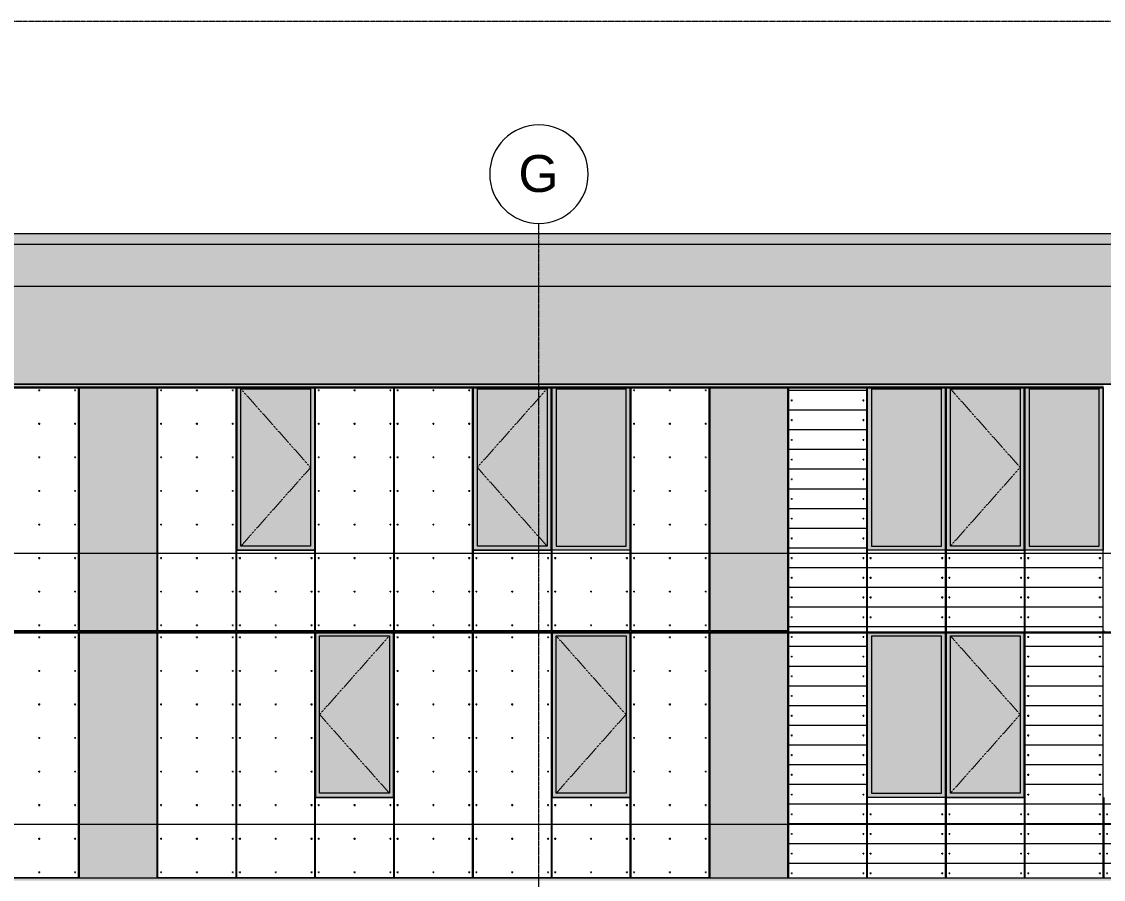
# Model space of a CAD drawing. Header units: inches. Extents: x -4178 to 1394, y -264 to 630.
# Drawn here: x -829 to -302, y 109 to 527 of the extents above; entities that cross this region are included whole.
import ezdxf

# ---------------------------------------------------------------- set-up
doc = ezdxf.new("R2010")
doc.units = ezdxf.units.IN
doc.header["$MEASUREMENT"] = 0
for name, pattern in [('Aligning Line 1_8_', [0.25, 0.125, -0.125]), ('Dash', [0.25, 0.125, -0.125]), ('Grid Line 1_2_', [0.875, 0.5, -0.125, 0.125, -0.125])]:
    doc.linetypes.add(name, pattern=pattern)
for name, color, linetype, lineweight in [('0-4', 50, 'Continuous', 5), ('A-CLNG-1', 13, 'Continuous', 5), ('A-FLOR-LEVL-1', 51, 'Grid Line 1_2_', 9), ('A-GLAZ-1', 151, 'Continuous', 9), ('A-GLAZ-HDLN', 1, 'Dash', 13), ('A-WALL-2', 113, 'Continuous', 9), ('A-WALL-PATT-1', 111, 'Continuous', 9), ('G-ANNO-SYMB', 111, 'Aligning Line 1_8_', 9), ('G-ANNO-SYMB-1', 147, 'Aligning Line 1_8_', 9), ('S-GRID-1', 1, 'Grid Line 1_2_', 9), ('S-GRID-IDEN', 1, 'Continuous', 9)]:
    doc.layers.add(name, color=color, linetype=linetype, lineweight=lineweight)
doc.styles.add('Arial_1', font='arial.ttf', dxfattribs={"height": 18})

# ---------------------------------------------------------------- blocks, each defined once
blk = doc.blocks.new('CTR - 1st Phase - Common Walls_rvt-2-BUILDING ELEVATION - SOUTH')
at = {"layer": 'A-FLOR-LEVL-1'}
for p, q in [((9659.78, 398), (12376.81, 398)), ((9659.78, 268), (12376.81, 268)), ((9659.78, 136), (12376.81, 136))]:
    blk.add_line(p, q, dxfattribs=at)
at = {"layer": 'G-ANNO-SYMB-1'}
for p in [(12280.06, 526.95), (12280.04, 526.95)]:
    blk.add_line(p, (9756.48, 526.95), dxfattribs=at)
blk = doc.blocks.new('CTR - 1st Phase -Stairs _ Elevators_rvt-2-BUILDING ELEVATION - SOUTH')
at = {"layer": 'A-FLOR-LEVL-1'}
for p, q in [((9659.78, 398), (12376.81, 398)), ((9659.78, 268), (12376.81, 268)), ((9659.78, 136), (12376.81, 136))]:
    blk.add_line(p, q, dxfattribs=at)
at = {"layer": 'G-ANNO-SYMB-1'}
blk.add_line((12280.06, 526.95), (9756.48, 526.95), dxfattribs=at)
blk = doc.blocks.new('Basic Wall _ EXT - FIBER CEMENT - LARGE - ___-2505167-BUILDING ELEVATION - SOUTH')
at = {"layer": 'A-WALL-2'}
blk.add_hatch(color=256, dxfattribs=at).paths.add_polyline_path([(10394.4, 229.15), (10851.71, 229.15), (10851.71, 229.73), (9979.87, 229.73), (9979.87, 229.15), (10387.38, 229.15)], flags=0)
for p, q in [((9979.87, 229.73), (10851.71, 229.73)), ((9979.87, 229.15), (10851.71, 229.15))]:
    blk.add_line(p, q, dxfattribs=at)
blk = doc.blocks.new('Basic Wall _ EXT - FIBER CEMENT - LARGE - ___-2162460-BUILDING ELEVATION - SOUTH')
at = {"layer": 'A-WALL-2'}
for points in [[(10475.58, 349.02), (10742.19, 349.02), (10742.19, 350.12), (10851.67, 350.12), (10851.67, 350.35), (9979.91, 350.35), (9979.91, 350.12), (10089.39, 350.12), (10089.39, 349.02), (10471.2, 349.02)], [(10471.2, 348.68), (10742.19, 348.68), (10742.19, 349.02), (10089.39, 349.02), (10089.39, 348.68), (10466.24, 348.68)], [(10089.39, 348.55), (10742.19, 348.59), (10742.19, 348.68), (10089.39, 348.64), (10089.39, 348.56)]]:
    blk.add_hatch(color=256, dxfattribs=at).paths.add_polyline_path(points, flags=0)
for p, q in [((9979.91, 350.35), (10851.67, 350.35)), ((10089.39, 349.02), (10742.19, 349.02)), ((10089.39, 348.51), (10742.19, 348.51))]:
    blk.add_line(p, q, dxfattribs=at)
blk = doc.blocks.new('Basic Wall _ EXT - FIBER CEMENT - SMALL - ___-2145934-BUILDING ELEVATION - SOUTH')
at = {"layer": 'A-WALL-2'}
blk.add_hatch(color=256, dxfattribs=at).paths.add_polyline_path([(10421.88, 418.54), (10857.95, 418.54), (10857.95, 423.66), (9973.63, 423.66), (9973.63, 418.54), (10416.95, 418.54)], flags=0)
for p, q in [((9973.63, 423.66), (10857.95, 423.66)), ((9973.63, 418.54), (10857.95, 418.54))]:
    blk.add_line(p, q, dxfattribs=at)
blk = doc.blocks.new('_THE_ WINDOW _ DOOR - Window - 2nd Floor-2480464-BUILDING ELEVATION - SOUTH')
at = {"layer": 'A-GLAZ-1'}
h = blk.add_hatch(color=256, dxfattribs=at)
h.paths.add_polyline_path([(12009.58, 149), (12047.6, 149), (12047.6, 229.15), (12009.58, 229.15), (12009.58, 154.49)], flags=0)
h.paths.add_polyline_path([(12023.76, 151), (12011.58, 151), (12011.58, 227.75), (12045.6, 227.75), (12045.6, 151), (12033.62, 151)], flags=0)
blk.add_hatch(color=256, dxfattribs=at).paths.add_polyline_path([(12043.48, 151), (12045.6, 151), (12045.6, 227.75), (12011.58, 227.75), (12011.58, 151), (12033.62, 151)], flags=0)
for p, q in [((12009.58, 229.15), (12009.58, 149)), ((12011.58, 151), (12011.58, 227.75)), ((12011.58, 227.75), (12045.6, 227.75)), ((12045.6, 227.75), (12045.6, 151)), ((12047.6, 149), (12047.6, 229.15)), ((12009.58, 149), (12047.6, 149)), ((12045.6, 151), (12011.58, 151))]:
    blk.add_line(p, q, dxfattribs=at)
at = {"layer": 'A-GLAZ-HDLN'}
for p, q in [((12045.6, 189.37), (12011.58, 227.75)), ((12011.58, 151), (12045.6, 189.37))]:
    blk.add_line(p, q, dxfattribs=at)
blk = doc.blocks.new('_THE_ WINDOW _ DOOR - Window - 2nd Floor-2480470-BUILDING ELEVATION - SOUTH')
at = {"layer": 'A-GLAZ-1'}
h = blk.add_hatch(color=256, dxfattribs=at)
h.paths.add_polyline_path([(11397.18, 149), (11433.2, 149), (11433.2, 229.15), (11395.18, 229.15), (11395.18, 149)], flags=0)
h.paths.add_polyline_path([(11431.2, 151), (11397.18, 151), (11397.18, 227.75), (11431.2, 227.75), (11431.2, 154.49)], flags=0)
blk.add_hatch(color=256, dxfattribs=at).paths.add_polyline_path([(11397.18, 151), (11431.2, 151), (11431.2, 227.75), (11397.18, 227.75), (11397.18, 154.49)], flags=0)
for p, q in [((11395.18, 229.15), (11395.18, 149)), ((11397.18, 227.75), (11431.2, 227.75)), ((11397.18, 151), (11397.18, 227.75)), ((11431.2, 227.75), (11431.2, 151)), ((11433.2, 149), (11433.2, 229.15)), ((11395.18, 149), (11433.2, 149)), ((11431.2, 151), (11397.18, 151))]:
    blk.add_line(p, q, dxfattribs=at)
at = {"layer": 'A-GLAZ-HDLN'}
for p, q in [((11397.18, 189.37), (11431.2, 227.75)), ((11431.2, 151), (11397.18, 189.37))]:
    blk.add_line(p, q, dxfattribs=at)
blk = doc.blocks.new('Perforated Panel at Magic-Pak - hvac panel - 2nd floor-2505073-BUILDING ELEVATION - SOUTH')
at = {"layer": 'A-GLAZ-1'}
h = blk.add_hatch(dxfattribs=at)
h.set_pattern_fill('FP_41', color=256, style=0, pattern_type=2)
h.set_pattern_definition([(180, (10262.189, 169.75), (-1, 1), [0.5, -1.5]), (90, (10261.939, 169.5), (1, 1), [0.5, -1.5])])
h.paths.add_polyline_path([(10243.18, 109.75), (10281.2, 109.75), (10281.2, 229.15), (10243.18, 229.15), (10243.18, 149)], flags=0)
for p, q in [((10243.18, 229.15), (10243.18, 109.75)), ((10281.2, 109.75), (10281.2, 229.15)), ((10243.18, 109.75), (10281.2, 109.75))]:
    blk.add_line(p, q, dxfattribs=at)
blk = doc.blocks.new('Perforated Panel at Magic-Pak - hvac panel - 3rd floor-2505075-BUILDING ELEVATION - SOUTH')
at = {"layer": 'A-GLAZ-1'}
h = blk.add_hatch(dxfattribs=at)
h.set_pattern_fill('FP_42', color=256, style=0, pattern_type=2)
h.set_pattern_definition([(0, (10262.189, 290.125), (1, 1), [0.5, -1.5]), (90, (10262.439, 289.875), (-1, 1), [0.5, -1.5])])
h.paths.add_polyline_path([(10281.2, 230.12), (10281.2, 348.51), (10243.18, 348.51), (10243.18, 230.12)], flags=0)
for p, q in [((10243.18, 348.52), (10243.18, 230.12)), ((10281.2, 230.12), (10281.2, 348.53)), ((10243.18, 230.12), (10281.2, 230.12))]:
    blk.add_line(p, q, dxfattribs=at)
blk = doc.blocks.new('_THE_ WINDOW _ DOOR - Window - 3rd Floor-2480463-BUILDING ELEVATION - SOUTH')
at = {"layer": 'A-GLAZ-1'}
h = blk.add_hatch(color=256, dxfattribs=at)
h.paths.add_polyline_path([(10319.98, 269.37), (10358, 269.37), (10358, 348.51), (10319.98, 348.51), (10319.98, 274.82)], flags=0)
h.paths.add_polyline_path([(10347.95, 271.37), (10321.98, 271.37), (10321.98, 348.12), (10356, 348.12), (10356, 271.37)], flags=0)
blk.add_hatch(color=256, dxfattribs=at).paths.add_polyline_path([(10321.98, 271.37), (10356, 271.37), (10356, 348.12), (10321.98, 348.12), (10321.98, 274.82)], flags=0)
for p, q in [((10319.98, 348.53), (10319.98, 269.37)), ((10321.98, 271.37), (10321.98, 348.12)), ((10321.98, 348.12), (10356, 348.12)), ((10356, 348.12), (10356, 271.37)), ((10358, 269.37), (10358, 348.53)), ((10319.98, 269.37), (10358, 269.37)), ((10356, 271.37), (10321.98, 271.37))]:
    blk.add_line(p, q, dxfattribs=at)
at = {"layer": 'A-GLAZ-HDLN'}
for p, q in [((10356, 309.75), (10321.98, 348.12)), ((10321.98, 271.37), (10356, 309.75))]:
    blk.add_line(p, q, dxfattribs=at)
blk = doc.blocks.new('_THE_ WINDOW _ DOOR - Window - 3rd Floor - Fixed-2480472-BUILDING ELEVATION - SOUTH')
at = {"layer": 'A-GLAZ-1'}
h = blk.add_hatch(color=256, dxfattribs=at)
h.paths.add_polyline_path([(10665.2, 269.37), (10665.2, 348.51), (10627.18, 348.51), (10627.18, 269.37), (10663.39, 269.37)], flags=0)
h.paths.add_polyline_path([(10663.2, 271.37), (10629.18, 271.37), (10629.18, 348.12), (10663.2, 348.12), (10663.2, 297.75)], flags=0)
blk.add_hatch(color=256, dxfattribs=at).paths.add_polyline_path([(10629.18, 271.37), (10663.2, 271.37), (10663.2, 348.12), (10629.18, 348.12), (10629.18, 297.75)], flags=0)
for p, q in [((10627.18, 269.37), (10627.18, 348.52)), ((10629.18, 348.12), (10663.2, 348.12)), ((10629.18, 348.12), (10629.18, 271.37)), ((10663.2, 271.37), (10663.2, 348.12)), ((10665.2, 348.52), (10665.2, 269.37)), ((10665.2, 269.37), (10627.18, 269.37)), ((10629.18, 271.37), (10663.2, 271.37))]:
    blk.add_line(p, q, dxfattribs=at)
blk = doc.blocks.new('Perforated Panel at Magic-Pak - hvac panel - 3rd floor-2505074-BUILDING ELEVATION - SOUTH')
at = {"layer": 'A-GLAZ-1'}
h = blk.add_hatch(dxfattribs=at)
h.set_pattern_fill('FP_43', color=256, style=0, pattern_type=2)
h.set_pattern_definition([(180, (10569.389, 290.125), (-1, 1), [0.5, -1.5]), (90, (10569.139, 289.875), (1, 1), [0.5, -1.5])])
h.paths.add_polyline_path([(10550.38, 230.12), (10588.4, 230.12), (10588.4, 348.51), (10550.38, 348.51), (10550.38, 232.37)], flags=0)
for p, q in [((10550.38, 348.53), (10550.38, 230.12)), ((10588.4, 230.12), (10588.4, 348.52)), ((10550.38, 230.12), (10588.4, 230.12))]:
    blk.add_line(p, q, dxfattribs=at)
blk = doc.blocks.new('_THE_ WINDOW _ DOOR - Window - 3rd Floor-2480465-BUILDING ELEVATION - SOUTH')
at = {"layer": 'A-GLAZ-1'}
h = blk.add_hatch(color=256, dxfattribs=at)
h.paths.add_polyline_path([(10435.18, 269.37), (10473.2, 269.37), (10473.2, 348.51), (10435.18, 348.51), (10435.18, 274.82)], flags=0)
h.paths.add_polyline_path([(10437.18, 271.37), (10437.18, 348.12), (10471.2, 348.12), (10471.2, 271.37), (10466.24, 271.37)], flags=0)
blk.add_hatch(color=256, dxfattribs=at).paths.add_polyline_path([(10466.24, 271.37), (10471.2, 271.37), (10471.2, 348.12), (10437.18, 348.12), (10437.18, 271.37)], flags=0)
for p, q in [((10435.18, 348.53), (10435.18, 269.37)), ((10437.18, 348.12), (10471.2, 348.12)), ((10437.18, 271.37), (10437.18, 348.12)), ((10471.2, 348.12), (10471.2, 271.37)), ((10473.2, 269.37), (10473.2, 348.53)), ((10435.18, 269.37), (10473.2, 269.37)), ((10471.2, 271.37), (10437.18, 271.37))]:
    blk.add_line(p, q, dxfattribs=at)
at = {"layer": 'A-GLAZ-HDLN'}
for p, q in [((10437.18, 309.75), (10471.2, 348.12)), ((10471.2, 271.37), (10437.18, 309.75))]:
    blk.add_line(p, q, dxfattribs=at)
blk = doc.blocks.new('_THE_ WINDOW _ DOOR - Window - 2nd Floor - Fixed-2480469-BUILDING ELEVATION - SOUTH')
at = {"layer": 'A-GLAZ-1'}
h = blk.add_hatch(color=256, dxfattribs=at)
h.paths.add_polyline_path([(12047.98, 149), (12086, 149), (12086, 229.15), (12047.98, 229.15), (12047.98, 154.49)], flags=0)
h.paths.add_polyline_path([(12063.19, 151), (12049.98, 151), (12049.98, 227.75), (12084, 227.75), (12084, 151), (12082.91, 151)], flags=0)
blk.add_hatch(color=256, dxfattribs=at).paths.add_polyline_path([(12049.98, 151), (12084, 151), (12084, 227.75), (12049.98, 227.75), (12049.98, 154.49)], flags=0)
for p, q in [((12047.98, 149), (12047.98, 229.15)), ((12049.98, 227.75), (12049.98, 151)), ((12049.98, 227.75), (12084, 227.75)), ((12084, 151), (12084, 227.75)), ((12086, 229.15), (12086, 149)), ((12086, 149), (12047.98, 149)), ((12049.98, 151), (12084, 151))]:
    blk.add_line(p, q, dxfattribs=at)
blk = doc.blocks.new('_THE_ WINDOW _ DOOR - Window - 3rd Floor - Fixed-V54-BUILDING ELEVATION - SOUTH')
at = {"layer": 'A-GLAZ-1'}
h = blk.add_hatch(color=256, dxfattribs=at)
h.paths.add_polyline_path([(11609.74, 269.37), (11625.2, 269.37), (11625.2, 348.51), (11587.18, 348.51), (11587.18, 269.37), (11589.18, 269.37)], flags=0)
h.paths.add_polyline_path([(11609.74, 271.37), (11589.18, 271.37), (11589.18, 348.12), (11623.2, 348.12), (11623.2, 271.37)], flags=0)
blk.add_hatch(color=256, dxfattribs=at).paths.add_polyline_path([(11609.74, 271.37), (11623.2, 271.37), (11623.2, 348.12), (11589.18, 348.12), (11589.18, 271.37)], flags=0)
for p, q in [((11587.18, 269.37), (11587.18, 348.53)), ((11589.18, 348.12), (11589.18, 271.37)), ((11589.18, 348.12), (11623.2, 348.12)), ((11623.2, 271.37), (11623.2, 348.12)), ((11625.2, 348.53), (11625.2, 269.37)), ((11625.2, 269.37), (11587.18, 269.37)), ((11589.18, 271.37), (11623.2, 271.37))]:
    blk.add_line(p, q, dxfattribs=at)
blk = doc.blocks.new('_THE_ WINDOW _ DOOR - Window - 3rd Floor-V58-BUILDING ELEVATION - SOUTH')
at = {"layer": 'A-GLAZ-1'}
h = blk.add_hatch(color=256, dxfattribs=at)
h.paths.add_polyline_path([(10665.58, 269.37), (10703.6, 269.37), (10703.6, 348.51), (10665.58, 348.51), (10665.58, 274.82)], flags=0)
h.paths.add_polyline_path([(10701.6, 271.37), (10667.58, 271.37), (10667.58, 348.12), (10701.6, 348.12), (10701.6, 274.82)], flags=0)
blk.add_hatch(color=256, dxfattribs=at).paths.add_polyline_path([(10667.58, 271.37), (10701.6, 271.37), (10701.6, 348.12), (10667.58, 348.12), (10667.58, 274.82)], flags=0)
for p, q in [((10665.58, 348.52), (10665.58, 269.37)), ((10667.58, 271.37), (10667.58, 348.12)), ((10667.58, 348.12), (10701.6, 348.12)), ((10701.6, 348.12), (10701.6, 271.37)), ((10703.6, 269.37), (10703.6, 348.52)), ((10665.58, 269.37), (10703.6, 269.37)), ((10701.6, 271.37), (10667.58, 271.37))]:
    blk.add_line(p, q, dxfattribs=at)
at = {"layer": 'A-GLAZ-HDLN'}
for p, q in [((10701.6, 309.75), (10667.58, 348.12)), ((10667.58, 271.37), (10701.6, 309.75))]:
    blk.add_line(p, q, dxfattribs=at)
blk = doc.blocks.new('Grid - Grid Head - Circle-50561-BUILDING ELEVATION - SOUTH')
at = {"layer": 'S-GRID-IDEN'}
for start, end in [(0, 180), (180, 360)]:
    blk.add_arc((11847.19, 475.86), 24, start, end, dxfattribs=at)

msp = doc.modelspace()

# ---------------------------------------------------------------- hatches: boundary and pattern name
at = {"layer": 'A-CLNG-1'}
msp.add_hatch(color=256, dxfattribs=at).paths.add_polyline_path([(-195.6878, 108.375), (-193.089, 108.375), (-193.089, 109.75), (-1063.789, 109.75), (-1063.789, 108.375), (-223.1103, 108.375)], flags=0)
at = {"layer": 'A-WALL-PATT-1'}
h = msp.add_hatch(dxfattribs=at)
h.set_pattern_fill('FP_37', color=256, style=0, pattern_type=2)
h.set_pattern_definition([(0, (-185.285, 140.604), (-38.4, 76.8), [0.392, -38.007]), (0, (-185.285, 140.996), (-38.4, 76.8), [0.392, -38.007]), (0, (-185.285, 150.204), (-38.4, 76.8), [0.392, -38.007]), (0, (-185.285, 150.596), (-38.4, 76.8), [0.392, -38.007]), (0, (-185.285, 159.804), (-38.4, 76.8), [0.392, -38.007]), (0, (-185.285, 160.196), (-38.4, 76.8), [0.392, -38.007]), (0, (-185.285, 169.404), (-38.4, 76.8), [0.392, -38.007]), (0, (-185.285, 169.796), (-38.4, 76.8), [0.392, -38.007]), (0, (-185.285, 179.004), (-38.4, 76.8), [0.392, -38.007]), (0, (-185.285, 179.396), (-38.4, 76.8), [0.392, -38.007]), (0, (-185.285, 188.604), (-38.4, 76.8), [0.392, -38.007]), (0, (-185.285, 188.996), (-38.4, 76.8), [0.392, -38.007]), (0, (-185.285, 198.204), (-38.4, 76.8), [0.392, -38.007]), (0, (-185.285, 198.596), (-38.4, 76.8), [0.392, -38.007]), (0, (-185.285, 207.804), (-38.4, 76.8), [0.392, -38.007]), (0, (-185.285, 208.196), (-38.4, 76.8), [0.392, -38.007]), (0, (-150.385, 140.604), (-38.4, 76.8), [0.392, -38.007]), (0, (-150.385, 140.996), (-38.4, 76.8), [0.392, -38.007]), (0, (-150.385, 150.204), (-38.4, 76.8), [0.392, -38.007]), (0, (-150.385, 150.596), (-38.4, 76.8), [0.392, -38.007]), (0, (-150.385, 159.804), (-38.4, 76.8), [0.392, -38.007]), (0, (-150.385, 160.196), (-38.4, 76.8), [0.392, -38.007]), (0, (-150.385, 169.404), (-38.4, 76.8), [0.392, -38.007]), (0, (-150.385, 169.796), (-38.4, 76.8), [0.392, -38.007]), (0, (-150.385, 179.004), (-38.4, 76.8), [0.392, -38.007]), (0, (-150.385, 179.396), (-38.4, 76.8), [0.392, -38.007]), (0, (-150.385, 188.604), (-38.4, 76.8), [0.392, -38.007]), (0, (-150.385, 188.996), (-38.4, 76.8), [0.392, -38.007]), (0, (-150.385, 198.204), (-38.4, 76.8), [0.392, -38.007]), (0, (-150.385, 198.596), (-38.4, 76.8), [0.392, -38.007]), (0, (-150.385, 207.804), (-38.4, 76.8), [0.392, -38.007]), (0, (-150.385, 208.196), (-38.4, 76.8), [0.392, -38.007]), (90, (-187.026, 136), (-38.4, 2e-15), [76.8, 0, 0, 0]), (90, (-186.65, 136), (-38.4, 2e-15), [76.8, 0, 0, 0]), (90, (-185.285, 140.604), (-38.4, 2e-15), [0.392, -76.407]), (90, (-185.285, 150.204), (-38.4, 2e-15), [0.392, -76.407]), (90, (-185.285, 159.804), (-38.4, 2e-15), [0.392, -76.407]), (90, (-185.285, 169.404), (-38.4, 2e-15), [0.392, -76.407]), (90, (-185.285, 179.004), (-38.4, 2e-15), [0.392, -76.407]), (90, (-185.285, 188.604), (-38.4, 2e-15), [0.392, -76.407]), (90, (-185.285, 198.204), (-38.4, 2e-15), [0.392, -76.407]), (90, (-185.285, 207.804), (-38.4, 2e-15), [0.392, -76.407]), (90, (-184.892, 140.604), (-38.4, 2e-15), [0.392, -76.407]), (90, (-184.892, 150.204), (-38.4, 2e-15), [0.392, -76.407]), (90, (-184.892, 159.804), (-38.4, 2e-15), [0.392, -76.407]), (90, (-184.892, 169.404), (-38.4, 2e-15), [0.392, -76.407]), (90, (-184.892, 179.004), (-38.4, 2e-15), [0.392, -76.407]), (90, (-184.892, 188.604), (-38.4, 2e-15), [0.392, -76.407]), (90, (-184.892, 198.204), (-38.4, 2e-15), [0.392, -76.407]), (90, (-184.892, 207.804), (-38.4, 2e-15), [0.392, -76.407]), (90, (-150.385, 140.604), (-38.4, 2e-15), [0.392, -76.407]), (90, (-150.385, 150.204), (-38.4, 2e-15), [0.392, -76.407]), (90, (-150.385, 159.804), (-38.4, 2e-15), [0.392, -76.407]), (90, (-150.385, 169.404), (-38.4, 2e-15), [0.392, -76.407]), (90, (-150.385, 179.004), (-38.4, 2e-15), [0.392, -76.407]), (90, (-150.385, 188.604), (-38.4, 2e-15), [0.392, -76.407]), (90, (-150.385, 198.204), (-38.4, 2e-15), [0.392, -76.407]), (90, (-150.385, 207.804), (-38.4, 2e-15), [0.392, -76.407]), (90, (-149.992, 140.604), (-38.4, 2e-15), [0.392, -76.407]), (90, (-149.992, 150.204), (-38.4, 2e-15), [0.392, -76.407]), (90, (-149.992, 159.804), (-38.4, 2e-15), [0.392, -76.407]), (90, (-149.992, 169.404), (-38.4, 2e-15), [0.392, -76.407]), (90, (-149.992, 179.004), (-38.4, 2e-15), [0.392, -76.407]), (90, (-149.992, 188.604), (-38.4, 2e-15), [0.392, -76.407]), (90, (-149.992, 198.204), (-38.4, 2e-15), [0.392, -76.407]), (90, (-149.992, 207.804), (-38.4, 2e-15), [0.392, -76.407]), (180, (-148.63, 136), (-38.4, 76.8), [38.025, -0.375]), (180, (-148.63, 145.6), (-38.4, 76.8), [38.025, -0.375]), (180, (-148.63, 155.2), (-38.4, 76.8), [38.025, -0.375]), (180, (-148.63, 164.8), (-38.4, 76.8), [38.025, -0.375]), (180, (-148.63, 174.4), (-38.4, 76.8), [38.025, -0.375]), (180, (-148.63, 184), (-38.4, 76.8), [38.025, -0.375]), (180, (-148.63, 193.6), (-38.4, 76.8), [38.025, -0.375]), (180, (-148.63, 203.2), (-38.4, 76.8), [38.025, -0.375])])
h.paths.add_polyline_path([(-1055.164, 350.5), (-192.839, 350.5), (-192.839, 418.5388), (-1055.164, 418.5388), (-1055.164, 355.049)], flags=0)
h = msp.add_hatch(dxfattribs=at)
h.set_pattern_fill('FP_35', color=256, style=0, pattern_type=2)
h.set_pattern_definition([(0, (-185.29, 112.3), (-38.4, 120.375), [0.392, -38.007]), (0, (-185.29, 112.7), (-38.4, 120.375), [0.392, -38.007]), (0, (-185.29, 128.66), (-38.4, 120.375), [0.392, -38.007]), (0, (-185.29, 129.05), (-38.4, 120.375), [0.392, -38.007]), (0, (-185.29, 145.02), (-38.4, 120.375), [0.392, -38.007]), (0, (-185.29, 145.41), (-38.4, 120.375), [0.392, -38.007]), (0, (-185.29, 161.38), (-38.4, 120.375), [0.392, -38.007]), (0, (-185.29, 161.77), (-38.4, 120.375), [0.392, -38.007]), (0, (-185.29, 177.73), (-38.4, 120.375), [0.392, -38.007]), (0, (-185.29, 178.12), (-38.4, 120.375), [0.392, -38.007]), (0, (-185.29, 194.09), (-38.4, 120.375), [0.392, -38.007]), (0, (-185.29, 194.48), (-38.4, 120.375), [0.392, -38.007]), (0, (-185.29, 210.45), (-38.4, 120.375), [0.392, -38.007]), (0, (-185.29, 210.84), (-38.4, 120.375), [0.392, -38.007]), (0, (-185.29, 226.8), (-38.4, 120.375), [0.392, -38.007]), (0, (-185.29, 227.2), (-38.4, 120.375), [0.392, -38.007]), (0, (-167.84, 112.3), (-38.4, 120.375), [0.392, -38.007]), (0, (-167.84, 112.7), (-38.4, 120.375), [0.392, -38.007]), (0, (-167.84, 128.66), (-38.4, 120.375), [0.392, -38.007]), (0, (-167.84, 129.05), (-38.4, 120.375), [0.392, -38.007]), (0, (-167.84, 145.02), (-38.4, 120.375), [0.392, -38.007]), (0, (-167.84, 145.41), (-38.4, 120.375), [0.392, -38.007]), (0, (-167.84, 161.38), (-38.4, 120.375), [0.392, -38.007]), (0, (-167.84, 161.77), (-38.4, 120.375), [0.392, -38.007]), (0, (-167.84, 177.73), (-38.4, 120.375), [0.392, -38.007]), (0, (-167.84, 178.12), (-38.4, 120.375), [0.392, -38.007]), (0, (-167.84, 194.09), (-38.4, 120.375), [0.392, -38.007]), (0, (-167.84, 194.48), (-38.4, 120.375), [0.392, -38.007]), (0, (-167.84, 210.45), (-38.4, 120.375), [0.392, -38.007]), (0, (-167.84, 210.84), (-38.4, 120.375), [0.392, -38.007]), (0, (-167.84, 226.8), (-38.4, 120.375), [0.392, -38.007]), (0, (-167.84, 227.2), (-38.4, 120.375), [0.392, -38.007]), (0, (-150.39, 112.3), (-38.4, 120.375), [0.392, -38.007]), (0, (-150.39, 112.7), (-38.4, 120.375), [0.392, -38.007]), (0, (-150.39, 128.66), (-38.4, 120.375), [0.392, -38.007]), (0, (-150.39, 129.05), (-38.4, 120.375), [0.392, -38.007]), (0, (-150.39, 145.02), (-38.4, 120.375), [0.392, -38.007]), (0, (-150.39, 145.41), (-38.4, 120.375), [0.392, -38.007]), (0, (-150.39, 161.38), (-38.4, 120.375), [0.392, -38.007]), (0, (-150.39, 161.77), (-38.4, 120.375), [0.392, -38.007]), (0, (-150.39, 177.73), (-38.4, 120.375), [0.392, -38.007]), (0, (-150.39, 178.12), (-38.4, 120.375), [0.392, -38.007]), (0, (-150.39, 194.09), (-38.4, 120.375), [0.392, -38.007]), (0, (-150.39, 194.48), (-38.4, 120.375), [0.392, -38.007]), (0, (-150.39, 210.45), (-38.4, 120.375), [0.392, -38.007]), (0, (-150.39, 210.84), (-38.4, 120.375), [0.392, -38.007]), (0, (-150.39, 226.8), (-38.4, 120.375), [0.392, -38.007]), (0, (-150.39, 227.2), (-38.4, 120.375), [0.392, -38.007]), (90, (-187.026, 109.75), (-38.4, 2e-15), [120, -0.375]), (90, (-186.65, 109.75), (-38.4, 2e-15), [120, -0.375]), (90, (-185.285, 112.304), (-38.4, 2e-15), [0.392, -119.982]), (90, (-185.285, 128.66), (-38.4, 2e-15), [0.392, -119.982]), (90, (-185.285, 145.018), (-38.4, 2e-15), [0.392, -119.982]), (90, (-185.285, 161.375), (-38.4, 2e-15), [0.392, -119.982]), (90, (-185.285, 177.732), (-38.4, 2e-15), [0.392, -119.982]), (90, (-185.285, 194.09), (-38.4, 2e-15), [0.392, -119.982]), (90, (-185.285, 210.447), (-38.4, 2e-15), [0.392, -119.982]), (90, (-185.285, 226.804), (-38.4, 2e-15), [0.392, -119.982]), (90, (-184.892, 112.304), (-38.4, 2e-15), [0.392, -119.982]), (90, (-184.892, 128.66), (-38.4, 2e-15), [0.392, -119.982]), (90, (-184.892, 145.018), (-38.4, 2e-15), [0.392, -119.982]), (90, (-184.892, 161.375), (-38.4, 2e-15), [0.392, -119.982]), (90, (-184.892, 177.732), (-38.4, 2e-15), [0.392, -119.982]), (90, (-184.892, 194.09), (-38.4, 2e-15), [0.392, -119.982]), (90, (-184.892, 210.447), (-38.4, 2e-15), [0.392, -119.982]), (90, (-184.892, 226.804), (-38.4, 2e-15), [0.392, -119.982]), (90, (-167.835, 112.304), (-38.4, 2e-15), [0.392, -119.982]), (90, (-167.835, 128.66), (-38.4, 2e-15), [0.392, -119.982]), (90, (-167.835, 145.018), (-38.4, 2e-15), [0.392, -119.982]), (90, (-167.835, 161.375), (-38.4, 2e-15), [0.392, -119.982]), (90, (-167.835, 177.732), (-38.4, 2e-15), [0.392, -119.982]), (90, (-167.835, 194.09), (-38.4, 2e-15), [0.392, -119.982]), (90, (-167.835, 210.447), (-38.4, 2e-15), [0.392, -119.982]), (90, (-167.835, 226.804), (-38.4, 2e-15), [0.392, -119.982]), (90, (-167.442, 112.304), (-38.4, 2e-15), [0.392, -119.982]), (90, (-167.442, 128.66), (-38.4, 2e-15), [0.392, -119.982]), (90, (-167.442, 145.018), (-38.4, 2e-15), [0.392, -119.982]), (90, (-167.442, 161.375), (-38.4, 2e-15), [0.392, -119.982]), (90, (-167.442, 177.732), (-38.4, 2e-15), [0.392, -119.982]), (90, (-167.442, 194.09), (-38.4, 2e-15), [0.392, -119.982]), (90, (-167.442, 210.447), (-38.4, 2e-15), [0.392, -119.982]), (90, (-167.442, 226.804), (-38.4, 2e-15), [0.392, -119.982]), (90, (-150.385, 112.304), (-38.4, 2e-15), [0.392, -119.982]), (90, (-150.385, 128.66), (-38.4, 2e-15), [0.392, -119.982]), (90, (-150.385, 145.018), (-38.4, 2e-15), [0.392, -119.982]), (90, (-150.385, 161.375), (-38.4, 2e-15), [0.392, -119.982]), (90, (-150.385, 177.732), (-38.4, 2e-15), [0.392, -119.982]), (90, (-150.385, 194.09), (-38.4, 2e-15), [0.392, -119.982]), (90, (-150.385, 210.447), (-38.4, 2e-15), [0.392, -119.982]), (90, (-150.385, 226.804), (-38.4, 2e-15), [0.392, -119.982]), (90, (-149.992, 112.304), (-38.4, 2e-15), [0.392, -119.982]), (90, (-149.992, 128.66), (-38.4, 2e-15), [0.392, -119.982]), (90, (-149.992, 145.018), (-38.4, 2e-15), [0.392, -119.982]), (90, (-149.992, 161.375), (-38.4, 2e-15), [0.392, -119.982]), (90, (-149.992, 177.732), (-38.4, 2e-15), [0.392, -119.982]), (90, (-149.992, 194.09), (-38.4, 2e-15), [0.392, -119.982]), (90, (-149.992, 210.447), (-38.4, 2e-15), [0.392, -119.982]), (90, (-149.992, 226.804), (-38.4, 2e-15), [0.392, -119.982]), (180, (-148.63, 109.38), (-38.4, 120.375), [38.025, -0.375]), (180, (-148.63, 109.75), (-38.4, 120.375), [38.025, -0.375])])
h.paths.add_polyline_path([(-1055.164, 109.75), (-801.0508, 109.75), (-801.0508, 229.1487), (-839.8265, 229.1487), (-839.8265, 149), (-877.8515, 149), (-877.8515, 229.1487), (-955.0265, 229.1487), (-955.0265, 149), (-993.0515, 149), (-993.0515, 229.1487), (-993.4265, 229.1487), (-993.4265, 149), (-1031.4515, 149), (-1031.4515, 229.1487), (-1055.164, 229.1487), (-1055.164, 114.3759)], flags=0)
h.paths.add_polyline_path([(-499.1265, 109.75), (-493.8508, 109.75), (-493.8508, 229.1487), (-532.6265, 229.1487), (-532.6265, 149), (-570.6515, 149), (-570.6515, 229.1487), (-647.8265, 229.1487), (-647.8265, 149), (-685.8515, 149), (-685.8515, 229.1487), (-763.0273, 229.1487), (-763.0273, 109.75), (-577.9882, 109.75)], flags=0)
h.paths.add_polyline_path([(-455.4515, 109.75), (-455.4515, 229.1487), (-455.8273, 229.1487), (-455.8273, 109.75)], flags=0)
h.paths.add_polyline_path([(-878.7078, 229.7542), (-455.4515, 229.7542), (-455.4578, 348.5081), (-455.8273, 348.5081), (-455.8285, 230.125), (-493.8508, 230.125), (-493.8508, 348.5081), (-532.6265, 348.5081), (-532.6265, 269.375), (-570.6515, 269.375), (-570.6515, 348.5081), (-571.0265, 348.5081), (-571.0265, 269.375), (-609.0515, 269.375), (-609.0515, 348.5081), (-686.2265, 348.5081), (-686.2265, 269.375), (-724.2515, 269.375), (-724.2515, 348.5081), (-763.0273, 348.5081), (-763.0273, 230.125), (-801.0508, 230.125), (-801.0508, 348.5081), (-839.8265, 348.5081), (-839.8265, 269.375), (-877.8515, 269.375), (-877.8515, 348.5081), (-916.6265, 348.5081), (-916.6265, 269.375), (-954.6515, 269.375), (-954.6515, 348.5081), (-954.839, 348.5081), (-954.839, 230.125), (-1055.164, 230.125), (-1055.1617, 229.7542), (-893.4352, 229.7542)], flags=0)
h.paths.add_polyline_path([(-529.8159, 350.3792), (-455.4515, 350.3792), (-455.4515, 350.5), (-1055.164, 350.5), (-1055.164, 350.3792), (-532.6265, 350.3792)], flags=0)
h = msp.add_hatch(dxfattribs=at)
h.set_pattern_fill('FP_36', color=256, style=0, pattern_type=2)
h.set_pattern_definition([(0, (-262.085, 140.604), (-38.4, 76.8), [0.392, -38.007]), (0, (-262.085, 140.996), (-38.4, 76.8), [0.392, -38.007]), (0, (-262.085, 150.204), (-38.4, 76.8), [0.392, -38.007]), (0, (-262.085, 150.596), (-38.4, 76.8), [0.392, -38.007]), (0, (-262.085, 159.804), (-38.4, 76.8), [0.392, -38.007]), (0, (-262.085, 160.196), (-38.4, 76.8), [0.392, -38.007]), (0, (-262.085, 169.404), (-38.4, 76.8), [0.392, -38.007]), (0, (-262.085, 169.796), (-38.4, 76.8), [0.392, -38.007]), (0, (-262.085, 179.004), (-38.4, 76.8), [0.392, -38.007]), (0, (-262.085, 179.396), (-38.4, 76.8), [0.392, -38.007]), (0, (-262.085, 188.604), (-38.4, 76.8), [0.392, -38.007]), (0, (-262.085, 188.996), (-38.4, 76.8), [0.392, -38.007]), (0, (-262.085, 198.204), (-38.4, 76.8), [0.392, -38.007]), (0, (-262.085, 198.596), (-38.4, 76.8), [0.392, -38.007]), (0, (-262.085, 207.804), (-38.4, 76.8), [0.392, -38.007]), (0, (-262.085, 208.196), (-38.4, 76.8), [0.392, -38.007]), (0, (-227.185, 140.604), (-38.4, 76.8), [0.392, -38.007]), (0, (-227.185, 140.996), (-38.4, 76.8), [0.392, -38.007]), (0, (-227.185, 150.204), (-38.4, 76.8), [0.392, -38.007]), (0, (-227.185, 150.596), (-38.4, 76.8), [0.392, -38.007]), (0, (-227.185, 159.804), (-38.4, 76.8), [0.392, -38.007]), (0, (-227.185, 160.196), (-38.4, 76.8), [0.392, -38.007]), (0, (-227.185, 169.404), (-38.4, 76.8), [0.392, -38.007]), (0, (-227.185, 169.796), (-38.4, 76.8), [0.392, -38.007]), (0, (-227.185, 179.004), (-38.4, 76.8), [0.392, -38.007]), (0, (-227.185, 179.396), (-38.4, 76.8), [0.392, -38.007]), (0, (-227.185, 188.604), (-38.4, 76.8), [0.392, -38.007]), (0, (-227.185, 188.996), (-38.4, 76.8), [0.392, -38.007]), (0, (-227.185, 198.204), (-38.4, 76.8), [0.392, -38.007]), (0, (-227.185, 198.596), (-38.4, 76.8), [0.392, -38.007]), (0, (-227.185, 207.804), (-38.4, 76.8), [0.392, -38.007]), (0, (-227.185, 208.196), (-38.4, 76.8), [0.392, -38.007]), (90, (-263.826, 136), (-38.4, 2e-15), [76.8, 0, 0, 0]), (90, (-263.45, 136), (-38.4, 2e-15), [76.8, 0, 0, 0]), (90, (-262.085, 140.604), (-38.4, 2e-15), [0.392, -76.407]), (90, (-262.085, 150.204), (-38.4, 2e-15), [0.392, -76.407]), (90, (-262.085, 159.804), (-38.4, 2e-15), [0.392, -76.407]), (90, (-262.085, 169.404), (-38.4, 2e-15), [0.392, -76.407]), (90, (-262.085, 179.004), (-38.4, 2e-15), [0.392, -76.407]), (90, (-262.085, 188.604), (-38.4, 2e-15), [0.393, -76.408]), (90, (-262.085, 198.204), (-38.4, 2e-15), [0.392, -76.407]), (90, (-262.085, 207.804), (-38.4, 2e-15), [0.392, -76.407]), (90, (-261.692, 140.604), (-38.4, 2e-15), [0.392, -76.407]), (90, (-261.692, 150.204), (-38.4, 2e-15), [0.392, -76.407]), (90, (-261.692, 159.804), (-38.4, 2e-15), [0.392, -76.407]), (90, (-261.692, 169.404), (-38.4, 2e-15), [0.392, -76.407]), (90, (-261.692, 179.004), (-38.4, 2e-15), [0.392, -76.407]), (90, (-261.692, 188.604), (-38.4, 2e-15), [0.393, -76.408]), (90, (-261.692, 198.204), (-38.4, 2e-15), [0.392, -76.407]), (90, (-261.692, 207.804), (-38.4, 2e-15), [0.392, -76.407]), (90, (-227.185, 140.604), (-38.4, 2e-15), [0.392, -76.407]), (90, (-227.185, 150.204), (-38.4, 2e-15), [0.392, -76.407]), (90, (-227.185, 159.804), (-38.4, 2e-15), [0.392, -76.407]), (90, (-227.185, 169.404), (-38.4, 2e-15), [0.392, -76.407]), (90, (-227.185, 179.004), (-38.4, 2e-15), [0.392, -76.407]), (90, (-227.185, 188.604), (-38.4, 2e-15), [0.393, -76.408]), (90, (-227.185, 198.204), (-38.4, 2e-15), [0.392, -76.407]), (90, (-227.185, 207.804), (-38.4, 2e-15), [0.392, -76.407]), (90, (-226.792, 140.604), (-38.4, 2e-15), [0.392, -76.407]), (90, (-226.792, 150.204), (-38.4, 2e-15), [0.392, -76.407]), (90, (-226.792, 159.804), (-38.4, 2e-15), [0.392, -76.407]), (90, (-226.792, 169.404), (-38.4, 2e-15), [0.392, -76.407]), (90, (-226.792, 179.004), (-38.4, 2e-15), [0.392, -76.407]), (90, (-226.792, 188.604), (-38.4, 2e-15), [0.393, -76.408]), (90, (-226.792, 198.204), (-38.4, 2e-15), [0.392, -76.407]), (90, (-226.792, 207.804), (-38.4, 2e-15), [0.392, -76.407]), (180, (-225.43, 136), (-38.4, 76.8), [38.025, -0.375]), (180, (-225.43, 145.6), (-38.4, 76.8), [38.025, -0.375]), (180, (-225.43, 155.2), (-38.4, 76.8), [38.025, -0.375]), (180, (-225.43, 164.8), (-38.4, 76.8), [38.025, -0.375]), (180, (-225.43, 174.4), (-38.4, 76.8), [38.025, -0.375]), (180, (-225.43, 184), (-38.4, 76.8), [38.025, -0.375]), (180, (-225.43, 193.6), (-38.4, 76.8), [38.025, -0.375]), (180, (-225.43, 203.2), (-38.4, 76.8), [38.025, -0.375])])
h.paths.add_polyline_path([(-230.364, 109.75), (-192.839, 109.75), (-192.839, 229.1487), (-225.4265, 229.1487), (-225.4265, 149), (-263.4515, 149), (-263.4542, 229.1487), (-263.8265, 229.1487), (-263.8265, 149), (-301.8515, 149), (-301.8515, 229.1487), (-340.6265, 229.1487), (-340.6265, 149), (-378.6515, 149), (-378.6515, 229.1487), (-379.0265, 229.1487), (-379.0265, 149), (-417.0515, 149), (-417.0515, 229.1487), (-455.4515, 229.1487), (-455.4515, 109.75), (-262.5412, 109.75)], flags=0)
h.paths.add_polyline_path([(-192.839, 229.7542), (-192.839, 230.125), (-302.039, 230.125), (-302.039, 348.5081), (-302.2265, 348.5081), (-302.2265, 269.375), (-340.2515, 269.375), (-340.259, 348.5081), (-340.6265, 348.5081), (-340.6265, 269.375), (-378.6515, 269.375), (-378.659, 348.5081), (-379.0265, 348.5081), (-379.0265, 269.375), (-417.0515, 269.375), (-417.0515, 348.5081), (-455.4515, 348.5081), (-455.4515, 229.7542), (-193.4015, 229.7542)], flags=0)
h.paths.add_polyline_path([(-227.967, 350.3792), (-192.839, 350.3792), (-192.839, 350.5), (-455.4515, 350.5), (-455.4131, 350.3792), (-228.0878, 350.3792)], flags=0)

# ---------------------------------------------------------------- linework, layer by layer
at = {"layer": 'A-FLOR-LEVL-1'}
for p, q in [((-1383.7001, 398), (1331.8306, 398)), ((-1383.7001, 268), (1331.8306, 268)), ((-1383.7001, 136), (1331.8306, 136))]:
    msp.add_line(p, q, dxfattribs=at)
at = {"layer": 'A-WALL-2'}
for p, q in [((-1064.039, 350.5), (203.161, 350.5)), ((-801.0508, 230.125), (-801.0508, 348.5205)), ((-763.0273, 348.5297), (-763.0273, 230.125)), ((-724.2515, 269.375), (-724.2515, 348.5297)), ((-686.2265, 348.5297), (-686.2265, 269.375)), ((-609.0515, 269.375), (-609.0515, 348.5297)), ((-571.0265, 348.5297), (-571.0265, 269.375)), ((-570.6515, 269.375), (-570.6515, 348.5297)), ((-532.6265, 348.5297), (-532.6265, 269.375)), ((-493.8508, 230.125), (-493.8508, 348.5297)), ((-455.8273, 348.5165), (-455.8273, 230.125)), ((-455.4515, 350.3546), (-455.4515, 350.5)), ((-455.4515, 229.7258), (-455.4515, 348.5165)), ((-417.0515, 269.375), (-417.0515, 348.5165)), ((-379.0265, 348.5165), (-379.0265, 269.375)), ((-378.6515, 269.375), (-378.6515, 348.5165)), ((-340.6265, 348.5165), (-340.6265, 269.375)), ((-340.2515, 269.375), (-340.2515, 348.5165)), ((-302.2265, 348.5165), (-302.2265, 269.375)), ((-686.2265, 269.375), (-724.2515, 269.375)), ((-571.0265, 269.375), (-609.0515, 269.375)), ((-532.6265, 269.375), (-570.6515, 269.375)), ((-379.0265, 269.375), (-417.0515, 269.375)), ((-340.6265, 269.375), (-378.6515, 269.375)), ((-302.2265, 269.375), (-340.2515, 269.375)), ((-763.0273, 230.125), (-801.0508, 230.125)), ((-801.0508, 109.75), (-801.0508, 229.1487)), ((-763.0273, 229.1487), (-763.0273, 109.75)), ((-685.8515, 149), (-685.8515, 229.1487)), ((-647.8265, 229.1487), (-647.8265, 149)), ((-570.6515, 149), (-570.6515, 229.1487)), ((-532.6265, 229.1487), (-532.6265, 149)), ((-455.8273, 230.125), (-493.8508, 230.125)), ((-493.8508, 109.75), (-493.8508, 229.1487)), ((-455.8273, 229.1487), (-455.8273, 109.75)), ((-455.4515, 109.75), (-455.4515, 229.1487)), ((-417.0515, 149), (-417.0515, 229.1487)), ((-379.0265, 229.1487), (-379.0265, 149)), ((-378.6515, 149), (-378.6515, 229.1487)), ((-340.6265, 229.1487), (-340.6265, 149)), ((-647.8265, 149), (-685.8515, 149)), ((-532.6265, 149), (-570.6515, 149)), ((-379.0265, 149), (-417.0515, 149)), ((-340.6265, 149), (-378.6515, 149)), ((-1064.039, 109.75), (-801.0508, 109.75)), ((-763.0273, 109.75), (-493.8508, 109.75)), ((-455.8273, 109.75), (62.9485, 109.75))]:
    msp.add_line(p, q, dxfattribs=at)
at = {"layer": 'G-ANNO-SYMB'}
msp.add_line((1235.832, 526.9531), (-1287.744, 526.9531), dxfattribs=at)
at = {"layer": 'S-GRID-1'}
msp.add_line((-577.039, -159.8356), (-577.039, 428.6716), dxfattribs=at)

# ---------------------------------------------------------------- block references
at = {"layer": '0-4'}
for name in ['CTR - 1st Phase - Common Walls_rvt-2-BUILDING ELEVATION - SOUTH', 'CTR - 1st Phase -Stairs _ Elevators_rvt-2-BUILDING ELEVATION - SOUTH']:
    msp.add_blockref(name, (-11044.2284, 0), dxfattribs=at)
at = {"layer": 'A-GLAZ-1'}
for name, p in [('Perforated Panel at Magic-Pak - hvac panel - 3rd floor-2505075-BUILDING ELEVATION - SOUTH', (-11044.2284, 0)), ('_THE_ WINDOW _ DOOR - Window - 3rd Floor-2480463-BUILDING ELEVATION - SOUTH', (-11044.2284, 0)), ('_THE_ WINDOW _ DOOR - Window - 3rd Floor-2480465-BUILDING ELEVATION - SOUTH', (-11044.2284, 0)), ('_THE_ WINDOW _ DOOR - Window - 3rd Floor - Fixed-V54-BUILDING ELEVATION - SOUTH', (-12157.8284, 0)), ('Perforated Panel at Magic-Pak - hvac panel - 3rd floor-2505074-BUILDING ELEVATION - SOUTH', (-11044.2284, 0)), ('_THE_ WINDOW _ DOOR - Window - 3rd Floor - Fixed-2480472-BUILDING ELEVATION - SOUTH', (-11044.2284, 0)), ('_THE_ WINDOW _ DOOR - Window - 3rd Floor-V58-BUILDING ELEVATION - SOUTH', (-11044.2284, 0)), ('_THE_ WINDOW _ DOOR - Window - 3rd Floor - Fixed-2480472-BUILDING ELEVATION - SOUTH', (-10967.4284, 0)), ('Perforated Panel at Magic-Pak - hvac panel - 2nd floor-2505073-BUILDING ELEVATION - SOUTH', (-11044.2284, 0)), ('_THE_ WINDOW _ DOOR - Window - 2nd Floor-2480470-BUILDING ELEVATION - SOUTH', (-12081.0284, 0)), ('_THE_ WINDOW _ DOOR - Window - 2nd Floor-2480464-BUILDING ELEVATION - SOUTH', (-12580.2284, 0)), ('Perforated Panel at Magic-Pak - hvac panel - 2nd floor-2505073-BUILDING ELEVATION - SOUTH', (-10737.0284, 0)), ('_THE_ WINDOW _ DOOR - Window - 2nd Floor - Fixed-2480469-BUILDING ELEVATION - SOUTH', (-12465.0284, 0)), ('_THE_ WINDOW _ DOOR - Window - 2nd Floor-2480464-BUILDING ELEVATION - SOUTH', (-12388.2284, 0))]:
    msp.add_blockref(name, p, dxfattribs=at)
at = {"layer": 'A-WALL-2'}
for name in ['Basic Wall _ EXT - FIBER CEMENT - SMALL - ___-2145934-BUILDING ELEVATION - SOUTH', 'Basic Wall _ EXT - FIBER CEMENT - LARGE - ___-2162460-BUILDING ELEVATION - SOUTH', 'Basic Wall _ EXT - FIBER CEMENT - LARGE - ___-2505167-BUILDING ELEVATION - SOUTH']:
    msp.add_blockref(name, (-11044.2284, 0), dxfattribs=at)
at = {"layer": 'S-GRID-IDEN'}
msp.add_blockref('Grid - Grid Head - Circle-50561-BUILDING ELEVATION - SOUTH', (-12424.2284, -23.1909), dxfattribs=at)

# ---------------------------------------------------------------- texts
at = {"layer": 'S-GRID-IDEN', "insert": (-587.0405, 461.9595), "char_height": 18, "width": 23.937, "attachment_point": 1, "style": 'Arial_1'}
msp.add_mtext('G', dxfattribs=at)

doc.saveas('drawing.dxf')
